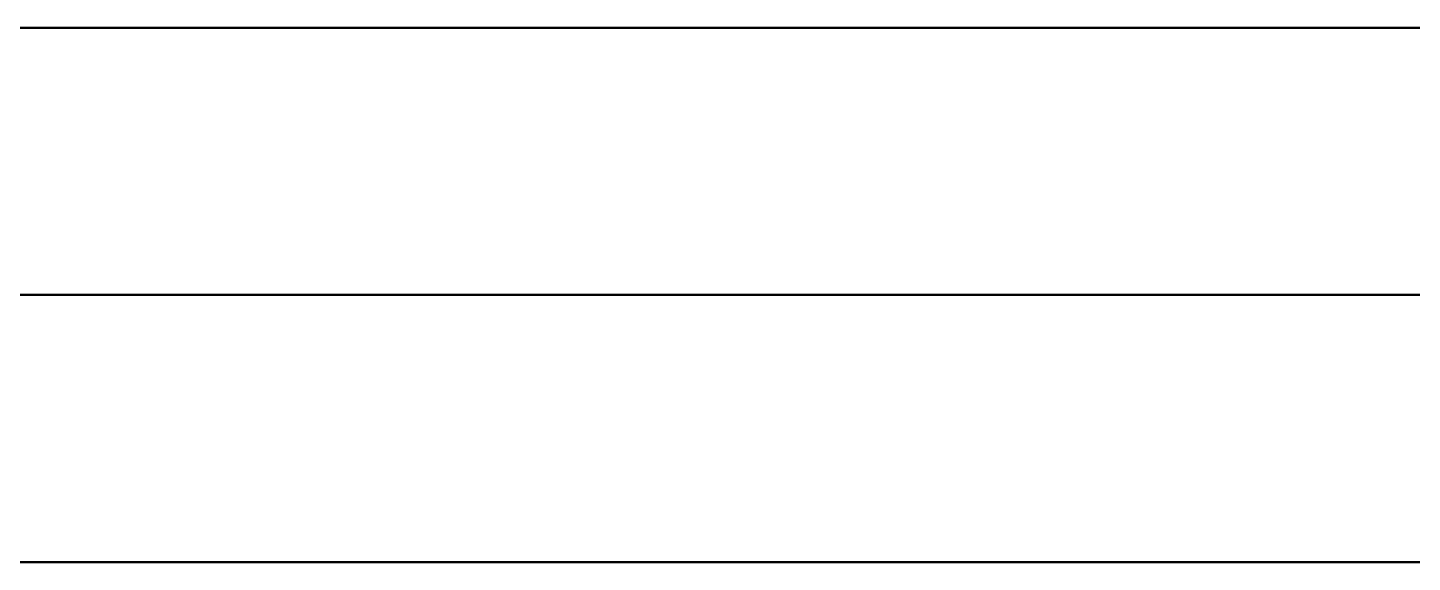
# Model space of a CAD drawing. Header units: millimetres. Extents: x 0 to 900, y 0 to 148.
# Drawn here: x 82.327 to 84.397, y 26.528 to 27.328 of the extents above; entities that cross this region are included whole.
import ezdxf

# ---------------------------------------------------------------- set-up
doc = ezdxf.new("R2010")
doc.units = ezdxf.units.MM
doc.header["$LTSCALE"] = 0.125
doc.layers.add('VISIBLE', color=7, linetype='Continuous', lineweight=50)

msp = doc.modelspace()

# ---------------------------------------------------------------- linework, layer by layer
at = {"layer": 'VISIBLE'}
for points in [[(82.1762, 27.328), (82.3767, 27.328), (82.5772, 27.328), (82.7778, 27.328), (82.9783, 27.328), (83.1789, 27.328), (83.3794, 27.328), (83.58, 27.328), (83.7805, 27.328), (83.981, 27.328), (84.1816, 27.328), (84.3821, 27.328), (84.5827, 27.328), (84.7832, 27.328), (84.9838, 27.328), (85.1843, 27.328), (85.3848, 27.328), (85.5854, 27.328), (85.7859, 27.328), (85.9865, 27.328), (86.187, 27.328), (86.3875, 27.328), (86.5881, 27.328)], [(82.1762, 26.928), (82.3767, 26.928), (82.5772, 26.928), (82.7778, 26.928), (82.9783, 26.928), (83.1789, 26.928), (83.3794, 26.928), (83.58, 26.928), (83.7805, 26.928), (83.981, 26.928), (84.1816, 26.928), (84.3821, 26.928), (84.5827, 26.928), (84.7832, 26.928), (84.9838, 26.928), (85.1843, 26.928), (85.3848, 26.928), (85.5854, 26.928), (85.7859, 26.928), (85.9865, 26.928), (86.187, 26.928), (86.3875, 26.928), (86.5881, 26.928)], [(82.1754, 26.528), (82.3759, 26.528), (82.5764, 26.528), (82.777, 26.528), (82.9775, 26.528), (83.178, 26.528), (83.3786, 26.528), (83.5791, 26.528), (83.7796, 26.528), (83.9802, 26.528), (84.1807, 26.528), (84.3813, 26.528), (84.5818, 26.528), (84.7823, 26.528), (84.9829, 26.528), (85.1834, 26.528), (85.3839, 26.528), (85.5845, 26.528), (85.785, 26.528), (85.9855, 26.528), (86.1861, 26.528), (86.3866, 26.528), (86.5872, 26.528)]]:
    msp.add_lwpolyline(points, dxfattribs=at)

doc.saveas('drawing.dxf')
